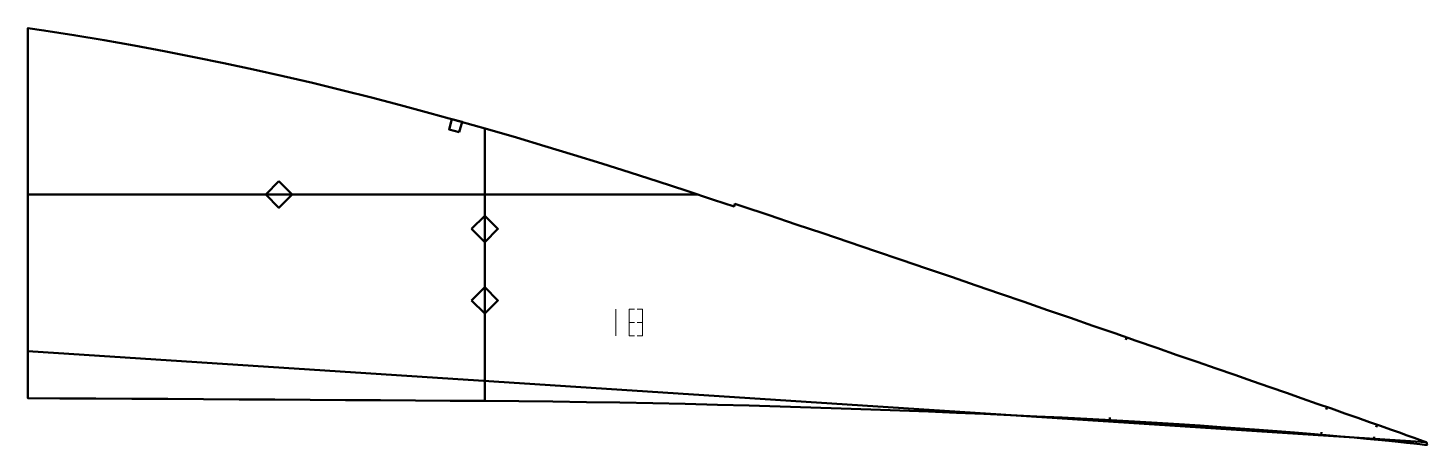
# Model space of a CAD drawing. Header units: metres. Extents: x 542 to 1070, y 106 to 263.
import ezdxf

# ---------------------------------------------------------------- set-up
doc = ezdxf.new("R2010")
doc.units = ezdxf.units.M
doc.layers.add('Layer', color=1, linetype='Continuous', lineweight=50)
doc.layers.add('NumLabel', color=1, linetype='Continuous', lineweight=15)

msp = doc.modelspace()

# ---------------------------------------------------------------- linework, layer by layer
at = {"layer": 'Layer', "color": 7}
for p, q in [((714.59, 122.24), (714.59, 224.92)), ((542.35, 200), (795.01, 200)), ((631, 200), (643, 200)), ((714.59, 181.03), (714.59, 193.03)), ((714.59, 154.13), (714.59, 166.13)), ((542.35, 140.97), (1069.56, 106.76))]:
    msp.add_line(p, q, dxfattribs=at)
at = {"layer": 'Layer'}
for p, q in [((956.7, 146.17), (956.37, 145.23)), ((1032.28, 119.93), (1031.95, 118.99)), ((950.39, 116.02), (950.32, 115.02)), ((1051.14, 113.29), (1050.81, 112.35)), ((1030.2, 110.48), (1030.13, 109.49)), ((1050.11, 108.74), (1050.06, 107.74))]:
    msp.add_line(p, q, dxfattribs=at)
for points in [[(1069.79, 106.68), (1068.9, 107), (1067.22, 107.61), (1065.1, 108.37), (1062.55, 109.28), (1059.58, 110.33), (1056.2, 111.51), (1052.43, 112.84), (1048.31, 114.29), (1043.84, 115.86), (1039.06, 117.55), (1033.97, 119.34), (1028.59, 121.22), (1022.91, 123.2), (1016.94, 125.27), (1010.7, 127.44), (1004.2, 129.7), (997.45, 132.04), (990.47, 134.46), (983.25, 136.97), (975.8, 139.55), (968.15, 142.21), (960.28, 144.93), (952.21, 147.73), (943.95, 150.59), (935.5, 153.51), (926.87, 156.5), (918.06, 159.53), (909.09, 162.62), (899.96, 165.76), (890.67, 168.94), (881.24, 172.17), (871.66, 175.43), (861.95, 178.73), (852.11, 182.05), (842.14, 185.4), (832.06, 188.78), (821.88, 192.18), (811.6, 195.6), (809, 196.46), (808.68, 195.51), (800.92, 198.07), (790.47, 201.49), (779.97, 204.9), (769.4, 208.29), (758.77, 211.64), (748.08, 214.96), (737.34, 218.24), (726.55, 221.45), (715.71, 224.6), (704.8, 227.69), (693.86, 230.72), (682.88, 233.67), (671.85, 236.53), (660.78, 239.32), (649.68, 242.04), (638.57, 244.65), (627.43, 247.14), (616.23, 249.52), (604.98, 251.81), (593.68, 254.01), (582.37, 256.12), (571.04, 258.13), (559.7, 260.05), (548.35, 261.85), (542.35, 262.74), (542.35, 123.24), (554.32, 123.2), (567.91, 123.15), (581.49, 123.08), (595.04, 122.99), (608.55, 122.91), (622.02, 122.83), (635.45, 122.74), (648.81, 122.64), (662.09, 122.55), (675.3, 122.48), (688.45, 122.41), (701.53, 122.34), (714.53, 122.24), (727.45, 122.13), (740.27, 121.99), (752.98, 121.83), (765.55, 121.62), (777.98, 121.38), (790.26, 121.1), (802.37, 120.81), (814.31, 120.49), (826.07, 120.16), (837.64, 119.81), (849.02, 119.44), (860.22, 119.05), (871.2, 118.66), (881.97, 118.25), (892.51, 117.82), (902.83, 117.38), (912.92, 116.92), (922.78, 116.45), (932.4, 115.98), (941.74, 115.49), (950.83, 114.99), (959.65, 114.48), (968.21, 113.97), (976.5, 113.45), (984.49, 112.94), (992.17, 112.43), (999.57, 111.9), (1006.67, 111.37), (1013.48, 110.84), (1019.96, 110.32), (1026.1, 109.82), (1031.9, 109.34), (1037.36, 108.87), (1042.47, 108.43), (1047.23, 108), (1051.6, 107.6), (1055.57, 107.21), (1059.15, 106.85), (1062.3, 106.52), (1065.02, 106.23), (1067.27, 105.98), (1069.06, 105.77), (1069.99, 105.66), (1069.79, 106.68)], [(705.02, 223.48), (701.17, 224.55), (702.23, 228.4), (706.09, 227.34), (705.02, 223.48)], [(637, 205), (642, 200), (637, 195), (632, 200), (637, 205)], [(709.59, 187.03), (714.59, 192.03), (719.59, 187.03), (714.59, 182.03), (709.59, 187.03)], [(709.59, 160.13), (714.59, 165.13), (719.59, 160.13), (714.59, 155.13), (709.59, 160.13)]]:
    msp.add_lwpolyline(points, close=True, dxfattribs=at)
at = {"layer": 'NumLabel', "color": 1}
for points in [[(764.08, 156.77), (764.08, 146.77)], [(771.08, 156.77), (769.08, 156.77), (769.08, 146.77), (771.08, 146.77)], [(772.08, 146.77), (774.08, 146.77), (774.08, 156.77), (772.08, 156.77)], [(769.08, 151.77), (771.08, 151.77)], [(772.08, 151.77), (774.08, 151.77)]]:
    msp.add_lwpolyline(points, dxfattribs=at)

doc.saveas('drawing.dxf')
